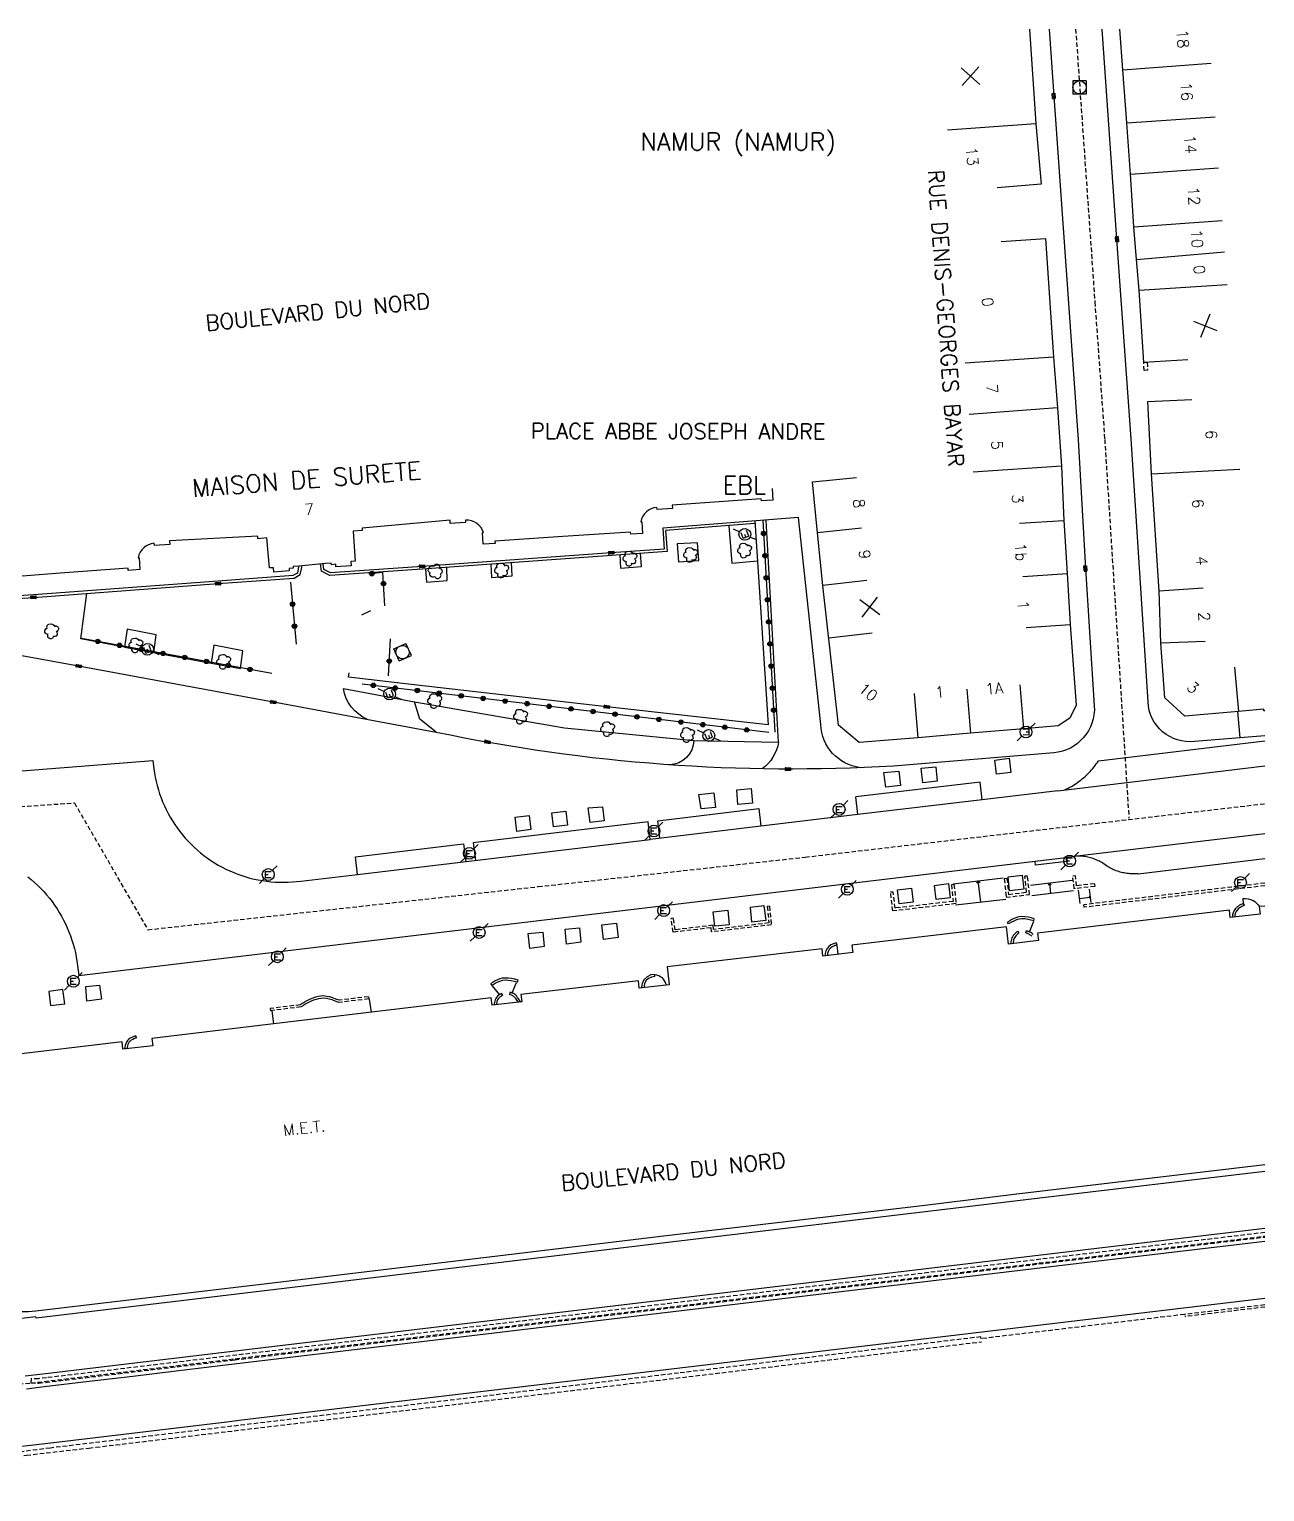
# Model space of a CAD drawing. Header units: millimetres. Extents: x 183999 to 185000, y 128000 to 129001.
# Drawn here: x 184860.4 to 185000, y 128834.7 to 129000 of the extents above; entities that cross this region are included whole.
import ezdxf
from ezdxf.enums import TextEntityAlignment as Align

# ---------------------------------------------------------------- set-up
doc = ezdxf.new("R2010")
doc.units = ezdxf.units.MM
doc.linetypes.add('DASHED', pattern=[0.75, 0.5, -0.25])
doc.layers.get('0').update_dxf_attribs({"linetype": 'CONTINUOUS'})
for name, color, linetype in [('W0001', 6, 'DASHED'), ('W0008', 7, 'CONTINUOUS'), ('W0100', 7, 'CONTINUOUS'), ('W0112', 1, 'DASHED'), ('W0300', 7, 'CONTINUOUS'), ('W0322', 7, 'CONTINUOUS'), ('W0334', 7, 'CONTINUOUS'), ('W0400', 7, 'CONTINUOUS'), ('W0420', 7, 'CONTINUOUS'), ('W0471', 7, 'CONTINUOUS'), ('W0980', 7, 'CONTINUOUS'), ('W0984', 7, 'CONTINUOUS'), ('W0989', 7, 'CONTINUOUS'), ('W0991', 7, 'CONTINUOUS'), ('W1102', 7, 'CONTINUOUS')]:
    doc.layers.add(name, color=color, linetype=linetype)
doc.styles.get("Standard").update_dxf_attribs({"font": 'romans.shx', "width": 0.85})

# ---------------------------------------------------------------- blocks, each defined once
blk = doc.blocks.new('T471')
for p, q in [((-0.333334, 0.333334), (-0.333334, -0.333334)), ((-0.333334, 0.333334), (0.333334, 0.333334)), ((-0.333334, 0), (0, 0)), ((0.500001, 0.500001), (1.000002, 1.000002)), ((-0.500001, -0.500001), (-1.000002, -1.000002)), ((-0.333334, -0.333334), (0.333334, -0.333334))]:
    blk.add_line(p, q)
blk.add_ellipse((0, 0), major_axis=(0.471405, 0.471405), ratio=1, start_param=5.4977871438, end_param=11.780972451)
blk = doc.blocks.new('t991o')
at = {"color": 0, "linetype": 'Continuous'}
for p, q in [((-1, 1), (1, -1)), ((-1, -1), (1, 1))]:
    blk.add_line(p, q, dxfattribs=at)
blk = doc.blocks.new('t322o')
at = {"color": 0, "linetype": 'Continuous'}
for radius in [0.25, 0.15]:
    blk.add_circle((0, 0), radius, dxfattribs=at)
blk = doc.blocks.new('T400')
for p, q in [((-0.15, 0.3), (0.15, 0.3)), ((-0.15, -0.25), (-0.15, 0.3)), ((-0.15, 0.15), (0.15, 0.15)), ((-0.15, 0), (0.15, 0)), ((0.15, 0.3), (0.15, -0.25)), ((-0.15, -0.15), (0.15, -0.15)), ((-0.15, -0.25), (-0.15, -0.3)), ((-0.15, -0.3), (0.15, -0.3)), ((0.15, -0.3), (0.15, -0.25))]:
    blk.add_line(p, q)
blk = doc.blocks.new('T420')
for p, q in [((0.75, 0.75), (-0.75, 0.75)), ((-0.75, 0.75), (-0.75, -0.75)), ((0.75, 0.75), (0.75, -0.75)), ((0.75, -0.75), (-0.75, -0.75))]:
    blk.add_line(p, q)
blk.add_ellipse((0, 0), major_axis=(-0.53, 0.53), ratio=1, start_param=3.926991, end_param=10.210176)
blk = doc.blocks.new('T300')
for p, q in [((-0.8, 0.51), (-0.86, 0.34)), ((-0.86, 0.34), (-0.86, 0.17)), ((-0.86, 0.17), (-0.74, 0.06)), ((-0.69, 0.63), (-0.8, 0.51)), ((-0.8, -0.06), (-0.74, 0.06)), ((-0.74, 0.06), (-0.69, 0.11)), ((-0.57, 0.69), (-0.69, 0.63)), ((-0.46, 0.69), (-0.57, 0.69)), ((-0.29, 0.63), (-0.46, 0.69)), ((-0.29, 0.63), (-0.17, 0.74)), ((-0.23, 0.57), (-0.29, 0.63)), ((-0.17, 0.74), (-0.06, 0.8)), ((-0.06, 0.8), (0.06, 0.8)), ((0.06, 0.8), (0.23, 0.74)), ((0.23, 0.74), (0.34, 0.63)), ((0.34, 0.63), (0.4, 0.51)), ((0.46, 0.46), (0.34, 0.46)), ((0.4, 0.51), (0.4, 0.46)), ((0.57, 0.4), (0.46, 0.46)), ((0.57, 0.4), (0.69, 0.29)), ((0.69, 0.29), (0.74, 0.17)), ((0.74, 0.06), (0.69, -0.17)), ((0.74, 0.17), (0.74, 0.06)), ((-0.8, -0.17), (-0.8, -0.06)), ((-0.8, -0.23), (-0.8, -0.17)), ((-0.74, -0.34), (-0.8, -0.23)), ((-0.69, -0.4), (-0.74, -0.34)), ((-0.51, -0.46), (-0.69, -0.4)), ((-0.4, -0.46), (-0.51, -0.46)), ((-0.4, -0.46), (-0.34, -0.46)), ((-0.34, -0.46), (-0.34, -0.4)), ((-0.34, -0.51), (-0.34, -0.46)), ((-0.29, -0.63), (-0.34, -0.51)), ((-0.17, -0.74), (-0.29, -0.63)), ((-0.06, -0.8), (-0.17, -0.74)), ((0.06, -0.8), (-0.06, -0.8)), ((0.17, -0.74), (0.06, -0.8)), ((0.23, -0.69), (0.17, -0.74)), ((0.29, -0.46), (0.23, -0.46)), ((0.29, -0.63), (0.23, -0.69)), ((0.46, -0.4), (0.29, -0.46)), ((0.34, -0.51), (0.29, -0.63)), ((0.34, -0.51), (0.34, -0.46)), ((0.57, -0.34), (0.46, -0.4)), ((0.63, -0.29), (0.57, -0.34)), ((0.69, -0.17), (0.63, -0.29))]:
    blk.add_line(p, q)

msp = doc.modelspace()

# ---------------------------------------------------------------- linework, layer by layer
at = {"layer": 'W0001'}
for points in [[(184978.63, 129000), (184980.8, 128969.17), (184981.91, 128953.63)], [(184981.91, 128953.63), (184984.65, 128910.82)], [(184802.75, 128905.85), (184851.16, 128911.56), (184865.48, 128912.54), (184873.78, 128898.2), (184917.88, 128903.07), (184948.07, 128906.41), (185000, 128912.45)], [(184824.86, 128850.12), (184837.52, 128844.98), (184860.57, 128846.96), (185000, 128863.56)]]:
    msp.add_lwpolyline(points, dxfattribs=at)
at = {"layer": 'W0008'}
for p, q in [((184874.34, 128917.34), (184874.46, 128916.39)), ((184961.17, 128916.45), (184962.82, 128916.63)), ((184962.82, 128916.63), (184962.98, 128915.01)), ((184969.48, 128917.37), (184971.13, 128917.58)), ((184969.68, 128915.77), (184969.48, 128917.37)), ((184971.13, 128917.58), (184971.32, 128915.97)), ((184976.62, 128913.92), (185000, 128916.72)), ((184956.97, 128915.97), (184958.64, 128916.13)), ((184957.19, 128914.32), (184956.97, 128915.97)), ((184958.64, 128916.13), (184958.84, 128914.5)), ((184961.37, 128914.82), (184961.17, 128916.45)), ((184962.98, 128915.01), (184961.37, 128914.82)), ((184971.32, 128915.97), (184969.68, 128915.77)), ((184936.06, 128913.5), (184937.75, 128913.68)), ((184936.3, 128911.86), (184936.06, 128913.5)), ((184937.75, 128913.68), (184937.91, 128912.01)), ((184940.33, 128914.01), (184941.97, 128914.15)), ((184940.47, 128912.36), (184940.33, 128914.01)), ((184941.97, 128914.15), (184942.11, 128912.5)), ((184958.84, 128914.5), (184957.19, 128914.32)), ((184919.42, 128911.41), (184921.01, 128911.61)), ((184921.01, 128911.61), (184921.2, 128910.02)), ((184923.54, 128911.99), (184925.15, 128912.11)), ((184923.76, 128910.32), (184923.54, 128911.99)), ((184925.15, 128912.11), (184925.34, 128910.52)), ((184937.91, 128912.01), (184936.3, 128911.86)), ((184942.11, 128912.5), (184940.47, 128912.36)), ((184915.29, 128910.91), (184916.88, 128911.11)), ((184915.48, 128909.32), (184915.29, 128910.91)), ((184916.88, 128911.11), (184917.07, 128909.52)), ((184919.61, 128909.83), (184919.42, 128911.41)), ((184921.2, 128910.02), (184919.61, 128909.83)), ((184925.34, 128910.52), (184923.76, 128910.32)), ((184954.03, 128911.22), (184930.55, 128908.42)), ((184917.07, 128909.52), (184915.48, 128909.32)), ((184897.48, 128904.46), (184897.25, 128906.45)), ((184962.67, 128903.22), (184964.26, 128903.41)), ((184964.26, 128903.41), (184964.45, 128901.82)), ((184964.79, 128903.38), (184970.45, 128904.06)), ((184970.99, 128904.19), (184972.57, 128904.38)), ((184971.17, 128902.6), (184970.99, 128904.19)), ((184972.57, 128904.38), (184972.76, 128902.79)), ((184978.24, 128903.78), (184973.52, 128903.22)), ((184958.49, 128902.71), (184960.08, 128902.9)), ((184958.68, 128901.12), (184958.49, 128902.71)), ((184960.08, 128902.9), (184960.27, 128901.31)), ((184962.86, 128901.63), (184962.67, 128903.22)), ((184964.45, 128901.82), (184962.86, 128901.63)), ((184965.07, 128901), (184970.73, 128901.67)), ((184972.76, 128902.79), (184971.17, 128902.6)), ((184978.38, 128902.59), (184973.66, 128902.02)), ((184979.15, 128901.15), (184978.97, 128902.66)), ((184980.16, 128902.8), (184980.35, 128901.28)), ((184937.66, 128900.23), (184939.31, 128900.41)), ((184937.85, 128898.61), (184937.66, 128900.23)), ((184939.31, 128900.41), (184939.46, 128898.77)), ((184943.43, 128900.9), (184941.86, 128900.7)), ((184941.86, 128900.7), (184942.01, 128899.11)), ((184943.64, 128899.27), (184943.43, 128900.9)), ((184960.27, 128901.31), (184958.68, 128901.12)), ((184920.95, 128898.25), (184922.54, 128898.42)), ((184922.54, 128898.42), (184922.71, 128896.78)), ((184925.1, 128898.74), (184926.73, 128898.94)), ((184925.27, 128897.08), (184925.1, 128898.74)), ((184926.73, 128898.94), (184926.91, 128897.32)), ((184939.46, 128898.77), (184937.85, 128898.61)), ((184942.01, 128899.11), (184943.64, 128899.27)), ((184973.85, 128899.15), (184973.41, 128897.99)), ((184916.77, 128897.76), (184918.4, 128897.93)), ((184916.93, 128896.09), (184916.77, 128897.76)), ((184918.4, 128897.93), (184918.58, 128896.32)), ((184921.08, 128896.58), (184920.95, 128898.25)), ((184922.71, 128896.78), (184921.08, 128896.58)), ((184926.91, 128897.32), (184925.27, 128897.08)), ((184918.58, 128896.32), (184916.93, 128896.09)), ((184951.65, 128896.42), (184951.76, 128895.44)), ((184866.75, 128891.79), (184868.33, 128891.95)), ((184866.88, 128890.12), (184866.75, 128891.79)), ((184868.33, 128891.95), (184868.53, 128890.35)), ((184913.51, 128890.87), (184912.71, 128891.85)), ((184914.94, 128891.08), (184915.45, 128892.22)), ((184864.17, 128891.46), (184862.59, 128891.23)), ((184862.59, 128891.23), (184862.77, 128889.62)), ((184864.41, 128889.81), (184864.17, 128891.46)), ((184868.53, 128890.35), (184866.88, 128890.12)), ((184898.79, 128890.34), (184899, 128888.88)), ((184862.77, 128889.62), (184864.41, 128889.81)), ((184888, 128887.57), (184887.82, 128889.03))]:
    msp.add_line(p, q, dxfattribs=at)
for points in [[(184978.9, 128953.58), (184979.74, 128939.04), (184980.74, 128923.51, -0.404052), (184976.15, 128918.19), (184958.03, 128916.71, -0.066622), (184906.37, 128920.51), (184888.39, 128923.87), (184887.93, 128923.93), (184865.95, 128928.01), (184852.28, 128930.5), (184842.26, 128932.13, -0.304359), (184839.12, 128935.69), (184836.33, 128975.92), (184835.18, 128991.91), (184834.6, 129000)], [(185000, 128920.13), (184992.05, 128919.49, -0.434789), (184986.81, 128923.95), (184984.92, 128953.69)], [(184977.4, 128914.02, 0.023676), (184978.15, 128914.41, 0.023206), (184978.87, 128914.87, 0.023676), (184979.53, 128915.39, 0.023206), (184980.15, 128915.97, 0.023676), (184980.71, 128916.61, 0.023206), (184981.2, 128917.29), (184981.2, 128917.29), (185000, 128919.54)], [(184874.46, 128916.39, 0.066454), (184875.45, 128912.66, 0.065134), (184877.39, 128909.32, 0.066454), (184880.12, 128906.59, 0.065134), (184883.48, 128904.66, 0.066453), (184887.21, 128903.68, 0.065134), (184891.07, 128903.7), (184897.48, 128904.46), (184930.55, 128908.42)], [(184860.21, 128904.18, -0.066195), (184862.95, 128901.38, -0.064881), (184864.86, 128897.96, -0.066195), (184865.83, 128894.17), (184865.97, 128893.04), (184977.52, 128906.38), (184977.58, 128905.93), (184974.1, 128905.51), (184974.05, 128905.96)], [(184985.68, 128904.53, -0.027352), (184985.05, 128904.51, -0.027905), (184984.43, 128904.57, -0.027352), (184983.81, 128904.68, -0.027905), (184983.21, 128904.87, -0.027352), (184982.64, 128905.12, -0.027445), (184982.1, 128905.44, 0.030371), (184981.58, 128905.79, 0.029768), (184981.03, 128906.07, 0.030371), (184980.45, 128906.29, 0.029769), (184979.84, 128906.44, 0.03037), (184979.22, 128906.51, 0.029769), (184978.6, 128906.51, 0.029769)]]:
    msp.add_lwpolyline(points, format="xyb", dxfattribs=at)
for points in [[(184975.63, 129000), (184976.15, 128992.45), (184978.9, 128953.58)], [(184984.92, 128953.69), (184983.3, 128976.26), (184981.63, 129000)], [(184853.78, 128915.71), (184874.34, 128917.34)], [(184968.08, 128912.9), (184967.84, 128914.89), (184953.79, 128913.21)], [(184954.03, 128911.22), (184953.79, 128913.21)], [(184976.62, 128913.92), (184968.08, 128912.9)], [(184931.64, 128908.55), (184931.4, 128910.53), (184942.82, 128911.9), (184943.06, 128909.91), (184943.06, 128909.91)], [(184968.08, 128912.9), (184954.03, 128911.22)], [(184930.55, 128908.42), (184930.31, 128910.4), (184910.55, 128908.04), (184910.79, 128906.05)], [(185000, 128909.06), (184977.52, 128906.38)], [(184897.25, 128906.45), (184908.17, 128907.75), (184909.46, 128907.91), (184909.7, 128905.92)], [(184985.68, 128904.53), (185000, 128906.24)], [(185000, 128870.87), (184980.26, 128868.52), (184930.65, 128862.6), (184881, 128856.68), (184861.14, 128854.3), (184861.13, 128854.45), (184859.14, 128854.22)], [(185000, 128864.44), (184981.01, 128862.17), (184931.41, 128856.26), (184881.76, 128850.34), (184861.9, 128847.96), (184859.92, 128847.72)], [(184860.08, 128846.31), (184862.07, 128846.55), (184867.13, 128847.15), (184872.06, 128847.74), (184876.99, 128848.33), (184881.93, 128848.92), (184931.58, 128854.84), (184981.23, 128860.76), (185000, 128862.99)], [(184858.85, 128839.73), (184860.84, 128839.97), (184862.83, 128840.2), (184882.69, 128842.58), (184884.4, 128842.78), (184932.33, 128848.49), (184981.98, 128854.41), (185000, 128856.56)]]:
    msp.add_lwpolyline(points, dxfattribs=at)
at = {"layer": 'W0008', "flags": 128}
for points in [[(184997.61, 128901.18), (184997.55, 128901.73, -0.1074), (184998.68, 128901.52, -0.0931), (184999.4, 128900.84)], [(184932.34, 128892.01, 0.115), (184931.92, 128892.77, 0.1187), (184931.08, 128893.12)]]:
    msp.add_lwpolyline(points, format="xyb", dxfattribs=at)
at = {"layer": 'W0100'}
for p, q in [((184967.62, 128903.72), (184967.44, 128903.47)), ((184967.62, 128903.72), (184967.85, 128903.52)), ((184967.9, 128901.34), (184967.62, 128903.72)), ((184975.66, 128903.47), (184975.51, 128903.23)), ((184975.66, 128903.47), (184975.8, 128902.28)), ((184975.66, 128903.47), (184975.86, 128903.27)), ((184979.08, 128901.74), (184980.27, 128901.88)), ((184980.27, 128901.88), (184980.14, 128901.97)), ((184980.27, 128901.88), (184980.17, 128901.76))]:
    msp.add_line(p, q, dxfattribs=at)
for points in [[(184973.4, 129000), (184974.14, 128989.29), (184974.73, 128982.49), (184969.75, 128982.06)], [(184991.31, 128962.64), (184986.32, 128962.32), (184985.79, 128970.49), (184985.49, 128973.96), (184985.22, 128977.66), (184984.82, 128983.63), (184984.42, 128989.43), (184983.97, 128995.4), (184983.64, 129000)], [(184970.22, 128975.99), (184975.21, 128976.34), (184976.13, 128962.94), (184976.57, 128957.22), (184977.03, 128950.6)], [(184987.19, 128949.74), (184986.77, 128957.9), (184991.76, 128958.15)], [(184977.03, 128950.6), (184977.28, 128944.46), (184977.66, 128938.46), (184978.02, 128932.69)], [(185000, 128922.96), (184999.89, 128922.95), (184999.88, 128923.15), (184997.05, 128922.89), (184990.96, 128922.33), (184988.7, 128924.4), (184988.27, 128930.58), (184988.05, 128936.47), (184987.19, 128949.74)], [(184972.32, 128925.88), (184972.73, 128920.9), (184966.74, 128920.41), (184960.78, 128919.91), (184954.17, 128919.38), (184951.82, 128921.32), (184950.07, 128937.11), (184949.46, 128943.08), (184948.89, 128948.83), (184953.87, 128949.33)]]:
    msp.add_lwpolyline(points, dxfattribs=at)
msp.add_lwpolyline([(184944.35, 128948.1), (184944.42, 128946.77), (184943.11, 128946.68), (184943.09, 128946.93), (184933.03, 128946.21), (184933.06, 128945.81), (184931.33, 128945.7), (184931.3, 128945.95, 0.344445), (184929.49, 128944.32), (184929.6, 128944.33), (184929.67, 128943), (184928.36, 128942.91), (184928.34, 128943.16), (184920.67, 128942.64), (184912.99, 128942.12), (184913.01, 128941.87), (184911.69, 128941.78), (184911.59, 128943.11), (184911.7, 128943.12, 0.344445), (184909.68, 128944.49), (184909.69, 128944.23), (184907.96, 128944.11), (184907.94, 128944.51), (184897.98, 128943.61), (184898, 128943.34), (184896.98, 128943.27), (184897.19, 128939.88), (184896.71, 128939.84), (184896.75, 128939.35), (184895.02, 128939.23), (184895.01, 128939.51), (184894.52, 128939.47), (184894.51, 128939.65), (184893.87, 128939.61), (184890.84, 128939.31), (184890.2, 128939.26), (184890.21, 128939.08), (184889.73, 128939.04), (184889.75, 128938.77), (184888.02, 128938.64), (184887.99, 128939.13), (184887.51, 128939.1), (184887.23, 128942.49), (184886.21, 128942.41), (184886.2, 128942.68), (184876.22, 128942.16), (184876.25, 128941.76), (184874.52, 128941.64), (184874.49, 128941.89, 0.344445), (184872.69, 128940.25), (184872.8, 128940.26), (184872.88, 128938.93), (184871.57, 128938.83), (184871.55, 128939.07), (184863.88, 128938.5), (184856.21, 128937.92)], format="xyb", dxfattribs=at)
at = {"layer": 'W0100', "flags": 128}
msp.add_lwpolyline([(185000, 128900.88), (184999.37, 128900.81), (184999.47, 128899.96), (184996.1, 128899.57), (184996, 128900.42), (184974.33, 128897.83), (184974.43, 128896.99), (184971.04, 128896.58), (184970.8, 128898.54), (184953.34, 128896.45), (184953.44, 128895.61), (184950.07, 128895.21), (184949.97, 128896.05), (184932.47, 128894), (184932.71, 128891.96), (184929.32, 128891.6), (184929.22, 128892.44), (184915.94, 128890.89), (184916.04, 128890.04), (184912.67, 128889.67), (184912.58, 128890.51), (184907.29, 128889.86), (184887.39, 128887.49), (184874.24, 128885.91), (184874.34, 128885.07), (184870.96, 128884.7), (184870.86, 128885.54), (184857.59, 128883.93)], dxfattribs=at)
msp.add_lwpolyline([(184854.69, 128855.7, 0.0969), (184861.11, 128855.12), (184887.24, 128858.22), (184913.31, 128861.33), (184932.68, 128863.67), (184961.3, 128867.04), (184971.97, 128868.33), (185000, 128871.67)], format="xyb", dxfattribs=at)
at = {"layer": 'W0112'}
for p, q in [((184986.32, 128962.33), (184986.72, 128962.35)), ((184986.36, 128961.43), (184986.32, 128962.33)), ((184964.88, 128903.31), (184964.59, 128903.28)), ((184970.87, 128903.99), (184970.57, 128903.96)), ((184973.18, 128904.27), (184972.88, 128904.24)), ((184978.6, 128904.29), (184978.31, 128904.26)), ((184978.47, 128902.84), (184978.31, 128904.26)), ((184978.73, 128903.17), (184978.6, 128904.29)), ((184980.77, 128903.4), (184978.73, 128903.17)), ((185000, 128903.47), (184979.56, 128901.03)), ((184980.77, 128903.4), (184980.8, 128903.1)), ((184958.01, 128902.46), (184957.72, 128902.43)), ((184980.8, 128903.1), (184978.47, 128902.84)), ((185000, 128903.17), (184979.6, 128900.74)), ((184944.03, 128900.85), (184943.78, 128900.83)), ((184979.6, 128900.74), (184979.56, 128901.03)), ((184996.43, 128900.13), (184996.37, 128899.87)), ((184996.54, 128900.37), (184996.43, 128900.13)), ((184996.69, 128900.59), (184996.54, 128900.37)), ((184996.67, 128900.05), (184996.62, 128899.84)), ((184996.76, 128900.25), (184996.67, 128900.05)), ((184996.88, 128900.78), (184996.69, 128900.59)), ((184996.88, 128900.43), (184996.76, 128900.25)), ((184997.02, 128900.88), (184996.88, 128900.78)), ((184997.04, 128900.59), (184996.88, 128900.43)), ((184997.16, 128900.97), (184997.02, 128900.88)), ((184997.15, 128900.67), (184997.04, 128900.59)), ((184997.28, 128900.75), (184997.15, 128900.67)), ((184997.3, 128901.04), (184997.16, 128900.97)), ((184997.41, 128900.82), (184997.28, 128900.75)), ((184997.45, 128901.11), (184997.3, 128901.04)), ((184997.56, 128900.89), (184997.41, 128900.82)), ((184997.61, 128901.18), (184997.45, 128901.11)), ((184997.71, 128900.96), (184997.56, 128900.89)), ((184997.71, 128900.96), (184997.61, 128901.18)), ((184933.17, 128899.51), (184932.92, 128899.47)), ((184971.18, 128899.22), (184970.92, 128899.07)), ((184971.05, 128898.86), (184970.92, 128899.07)), ((184971.3, 128899), (184971.05, 128898.86)), ((184971.43, 128899.36), (184971.18, 128899.22)), ((184971.55, 128899.14), (184971.3, 128899)), ((184971.69, 128899.48), (184971.43, 128899.36)), ((184971.79, 128899.25), (184971.55, 128899.14)), ((184971.95, 128899.58), (184971.69, 128899.48)), ((184972.03, 128899.34), (184971.79, 128899.25)), ((184972.22, 128899.65), (184971.95, 128899.58)), ((184972.27, 128899.4), (184972.03, 128899.34)), ((184972.56, 128899.68), (184972.22, 128899.65)), ((184972.56, 128899.43), (184972.27, 128899.4)), ((184972.9, 128899.67), (184972.56, 128899.68)), ((184972.88, 128899.42), (184972.56, 128899.43)), ((184973.21, 128899.37), (184972.88, 128899.42)), ((184973.25, 128899.61), (184972.9, 128899.67)), ((184973.55, 128899.3), (184973.21, 128899.37)), ((184973.61, 128899.54), (184973.25, 128899.61)), ((184973.9, 128899.21), (184973.55, 128899.3)), ((184973.96, 128899.45), (184973.61, 128899.54)), ((184973.9, 128899.21), (184973.96, 128899.45)), ((184996.37, 128899.87), (184996.37, 128899.6)), ((184996.62, 128899.84), (184996.62, 128899.63)), ((184951.34, 128896.64), (184951.21, 128896.6)), ((184951.47, 128896.67), (184951.34, 128896.64)), ((184951.6, 128896.7), (184951.47, 128896.67)), ((184951.66, 128896.46), (184951.6, 128896.7)), ((184971.32, 128896.82), (184971.28, 128896.61)), ((184971.35, 128896.98), (184971.32, 128896.82)), ((184971.38, 128897.12), (184971.35, 128896.98)), ((184971.43, 128897.27), (184971.38, 128897.12)), ((184971.49, 128897.4), (184971.43, 128897.27)), ((184971.58, 128897.54), (184971.49, 128897.4)), ((184971.56, 128896.78), (184971.54, 128896.64)), ((184971.59, 128896.92), (184971.56, 128896.78)), ((184971.68, 128897.67), (184971.58, 128897.54)), ((184971.62, 128897.06), (184971.59, 128896.92)), ((184971.66, 128897.18), (184971.62, 128897.06)), ((184971.71, 128897.28), (184971.66, 128897.18)), ((184971.8, 128897.79), (184971.68, 128897.67)), ((184971.78, 128897.39), (184971.71, 128897.28)), ((184971.87, 128897.5), (184971.78, 128897.39)), ((184971.93, 128897.91), (184971.8, 128897.79)), ((184971.98, 128897.62), (184971.87, 128897.5)), ((184972.06, 128898.03), (184971.93, 128897.91)), ((184972.09, 128897.73), (184971.98, 128897.62)), ((184972.06, 128898.03), (184972.22, 128897.84)), ((184972.22, 128897.84), (184972.09, 128897.73)), ((184973.01, 128897.84), (184973.08, 128898.08)), ((184973.06, 128897.82), (184973.01, 128897.84)), ((184973.12, 128897.81), (184973.06, 128897.82)), ((184973.14, 128898.06), (184973.08, 128898.08)), ((184973.17, 128897.79), (184973.12, 128897.81)), ((184973.2, 128898.04), (184973.14, 128898.06)), ((184973.22, 128897.77), (184973.17, 128897.79)), ((184973.26, 128898.02), (184973.2, 128898.04)), ((184973.27, 128897.75), (184973.22, 128897.77)), ((184973.32, 128898), (184973.26, 128898.02)), ((184973.35, 128897.71), (184973.27, 128897.75)), ((184973.38, 128897.98), (184973.32, 128898)), ((184973.42, 128897.66), (184973.35, 128897.71)), ((184973.47, 128897.93), (184973.38, 128897.98)), ((184973.5, 128897.6), (184973.42, 128897.66)), ((184973.57, 128897.87), (184973.47, 128897.93)), ((184973.59, 128897.54), (184973.5, 128897.6)), ((184973.66, 128897.8), (184973.57, 128897.87)), ((184973.67, 128897.47), (184973.59, 128897.54)), ((184973.74, 128897.73), (184973.66, 128897.8)), ((184973.83, 128897.66), (184973.74, 128897.73)), ((184950.41, 128895.82), (184950.34, 128895.53)), ((184950.34, 128895.53), (184950.34, 128895.24)), ((184950.55, 128896.08), (184950.41, 128895.82)), ((184950.73, 128896.31), (184950.55, 128896.08)), ((184950.65, 128895.73), (184950.59, 128895.5)), ((184950.59, 128895.5), (184950.59, 128895.27)), ((184950.76, 128895.95), (184950.65, 128895.73)), ((184950.97, 128896.49), (184950.73, 128896.31)), ((184950.91, 128896.13), (184950.76, 128895.95)), ((184951.1, 128896.27), (184950.91, 128896.13)), ((184951.09, 128896.55), (184950.97, 128896.49)), ((184951.21, 128896.6), (184951.09, 128896.55)), ((184951.19, 128896.32), (184951.1, 128896.27)), ((184951.29, 128896.36), (184951.19, 128896.32)), ((184951.41, 128896.4), (184951.29, 128896.36)), ((184951.53, 128896.43), (184951.41, 128896.4)), ((184951.66, 128896.46), (184951.53, 128896.43)), ((184912.79, 128892.27), (184912.54, 128892.13)), ((184912.67, 128891.91), (184912.54, 128892.13)), ((184912.91, 128892.06), (184912.67, 128891.91)), ((184913.04, 128892.41), (184912.79, 128892.27)), ((184913.15, 128892.19), (184912.91, 128892.06)), ((184913.29, 128892.53), (184913.04, 128892.41)), ((184913.39, 128892.31), (184913.15, 128892.19)), ((184913.55, 128892.64), (184913.29, 128892.53)), ((184913.63, 128892.4), (184913.39, 128892.31)), ((184913.81, 128892.71), (184913.55, 128892.64)), ((184913.86, 128892.46), (184913.63, 128892.4)), ((184914.16, 128892.74), (184913.81, 128892.71)), ((184914.16, 128892.49), (184913.86, 128892.46)), ((184914.51, 128892.73), (184914.16, 128892.74)), ((184914.49, 128892.48), (184914.16, 128892.49)), ((184914.83, 128892.43), (184914.49, 128892.48)), ((184914.87, 128892.68), (184914.51, 128892.73)), ((184915.18, 128892.36), (184914.83, 128892.43)), ((184915.24, 128892.6), (184914.87, 128892.68)), ((184915.54, 128892.27), (184915.18, 128892.36)), ((184915.61, 128892.51), (184915.24, 128892.6)), ((184915.54, 128892.27), (184915.61, 128892.51)), ((184929.65, 128892.15), (184929.57, 128891.63)), ((184929.87, 128892.57), (184929.65, 128892.15)), ((184929.89, 128892.08), (184929.82, 128891.65)), ((184930.2, 128892.89), (184929.87, 128892.57)), ((184930.07, 128892.42), (184929.89, 128892.08)), ((184930.34, 128892.68), (184930.07, 128892.42)), ((184930.62, 128893.09), (184930.2, 128892.89)), ((184930.69, 128892.85), (184930.34, 128892.68)), ((184931.09, 128893.15), (184930.62, 128893.09)), ((184931.07, 128892.9), (184930.69, 128892.85)), ((184931.07, 128892.9), (184931.09, 128893.15)), ((184891.67, 128890.11), (184891.45, 128889.98)), ((184891.9, 128890.24), (184891.67, 128890.11)), ((184892.01, 128890.01), (184891.79, 128889.9)), ((184892.13, 128890.35), (184891.9, 128890.24)), ((184892.23, 128890.12), (184892.01, 128890.01)), ((184892.42, 128890.47), (184892.13, 128890.35)), ((184892.51, 128890.24), (184892.23, 128890.12)), ((184892.72, 128890.57), (184892.42, 128890.47)), ((184892.79, 128890.33), (184892.51, 128890.24)), ((184893.02, 128890.65), (184892.72, 128890.57)), ((184893.07, 128890.4), (184892.79, 128890.33)), ((184893.32, 128890.69), (184893.02, 128890.65)), ((184893.35, 128890.44), (184893.07, 128890.4)), ((184893.63, 128890.71), (184893.32, 128890.69)), ((184893.62, 128890.46), (184893.35, 128890.44)), ((184893.95, 128890.43), (184893.62, 128890.46)), ((184893.98, 128890.67), (184893.63, 128890.71)), ((184894.27, 128890.36), (184893.95, 128890.43)), ((184894.34, 128890.6), (184893.98, 128890.67)), ((184894.61, 128890.26), (184894.27, 128890.36)), ((184894.68, 128890.5), (184894.34, 128890.6)), ((184894.94, 128890.14), (184894.61, 128890.26)), ((184895.03, 128890.37), (184894.68, 128890.5)), ((184895.35, 128889.98), (184894.94, 128890.14)), ((184895.38, 128890.24), (184895.03, 128890.37)), ((184898.75, 128890.38), (184895.35, 128889.98)), ((184898.72, 128890.63), (184895.38, 128890.24)), ((184898.72, 128890.63), (184898.75, 128890.38)), ((184912.98, 128890.14), (184912.95, 128889.99)), ((184913.03, 128890.28), (184912.98, 128890.14)), ((184913.09, 128890.41), (184913.03, 128890.28)), ((184913.18, 128890.55), (184913.09, 128890.41)), ((184913.3, 128890.68), (184913.18, 128890.55)), ((184913.23, 128890.08), (184913.2, 128889.95)), ((184913.26, 128890.19), (184913.23, 128890.08)), ((184913.3, 128890.29), (184913.26, 128890.19)), ((184913.44, 128890.8), (184913.3, 128890.68)), ((184913.38, 128890.39), (184913.3, 128890.29)), ((184913.47, 128890.5), (184913.38, 128890.39)), ((184913.59, 128890.91), (184913.44, 128890.8)), ((184913.6, 128890.6), (184913.47, 128890.5)), ((184913.75, 128891.01), (184913.59, 128890.91)), ((184913.73, 128890.7), (184913.6, 128890.6)), ((184913.89, 128890.81), (184913.73, 128890.7)), ((184913.89, 128890.81), (184913.75, 128891.01)), ((184914.73, 128891.13), (184914.64, 128890.89)), ((184914.77, 128890.85), (184914.64, 128890.89)), ((184914.86, 128891.08), (184914.73, 128891.13)), ((184914.88, 128890.8), (184914.77, 128890.85)), ((184914.98, 128891.03), (184914.86, 128891.08)), ((184914.98, 128890.75), (184914.88, 128890.8)), ((184915.1, 128890.98), (184914.98, 128891.03)), ((184915.07, 128890.7), (184914.98, 128890.75)), ((184915.15, 128890.65), (184915.07, 128890.7)), ((184915.21, 128890.92), (184915.1, 128890.98)), ((184915.22, 128890.59), (184915.15, 128890.65)), ((184915.31, 128890.84), (184915.21, 128890.92)), ((184915.28, 128890.52), (184915.22, 128890.59)), ((184915.36, 128890.41), (184915.28, 128890.52)), ((184915.39, 128890.76), (184915.31, 128890.84)), ((184915.47, 128890.25), (184915.36, 128890.41)), ((184915.47, 128890.68), (184915.39, 128890.76)), ((184915.57, 128890.55), (184915.47, 128890.68)), ((184915.65, 128890), (184915.47, 128890.25)), ((184915.68, 128890.39), (184915.57, 128890.55)), ((184915.93, 128890.03), (184915.68, 128890.39)), ((184891.01, 128889.71), (184887.61, 128889.3)), ((184887.61, 128889.3), (184887.64, 128889.05)), ((184891.09, 128889.47), (184887.64, 128889.05)), ((184891.23, 128889.85), (184891.01, 128889.71)), ((184891.36, 128889.64), (184891.09, 128889.47)), ((184891.45, 128889.98), (184891.23, 128889.85)), ((184891.57, 128889.77), (184891.36, 128889.64)), ((184891.79, 128889.9), (184891.57, 128889.77)), ((184912.93, 128889.84), (184912.91, 128889.7)), ((184912.95, 128889.99), (184912.93, 128889.84)), ((184913.18, 128889.81), (184913.17, 128889.72)), ((184913.2, 128889.95), (184913.18, 128889.81)), ((184871.23, 128885.12), (184871.19, 128884.92)), ((184871.29, 128885.32), (184871.23, 128885.12)), ((184871.36, 128885.5), (184871.29, 128885.32)), ((184871.46, 128885.66), (184871.36, 128885.5)), ((184871.48, 128885.07), (184871.44, 128884.87)), ((184871.6, 128885.81), (184871.46, 128885.66)), ((184871.53, 128885.24), (184871.48, 128885.07)), ((184871.59, 128885.39), (184871.53, 128885.24)), ((184871.66, 128885.51), (184871.59, 128885.39)), ((184871.78, 128885.93), (184871.6, 128885.81)), ((184871.76, 128885.62), (184871.66, 128885.51)), ((184871.9, 128885.71), (184871.76, 128885.62)), ((184871.97, 128886.03), (184871.78, 128885.93)), ((184872.08, 128885.8), (184871.9, 128885.71)), ((184872.18, 128886.12), (184871.97, 128886.03)), ((184872.27, 128885.89), (184872.08, 128885.8)), ((184872.4, 128886.2), (184872.18, 128886.12)), ((184872.49, 128885.97), (184872.27, 128885.89)), ((184872.49, 128885.97), (184872.4, 128886.2)), ((184871.19, 128884.92), (184871.16, 128884.72)), ((184871.44, 128884.87), (184871.42, 128884.75)), ((185000, 128855.54), (184990.96, 128854.46))]:
    msp.add_line(p, q, dxfattribs=at)
for points in [[(184986.72, 128962.35), (184986.76, 128961.45), (184986.36, 128961.43)], [(184964.88, 128903.31), (184965.11, 128901.15), (184957.97, 128900.32), (184957.72, 128902.43)], [(184964.59, 128903.28), (184964.78, 128901.41), (184958.23, 128900.65), (184958.01, 128902.46)], [(184970.57, 128903.96), (184970.77, 128901.87), (184973.42, 128902.19), (184973.18, 128904.27)], [(184970.87, 128903.99), (184971.04, 128902.2), (184973.09, 128902.45), (184972.88, 128904.24)], [(184944.03, 128900.85), (184944.24, 128898.75), (184937.47, 128897.95), (184937.42, 128898.42), (184933.15, 128897.92), (184932.92, 128899.47)], [(184943.78, 128900.83), (184943.97, 128898.97), (184937.69, 128898.22), (184937.65, 128898.7), (184933.36, 128898.2), (184933.17, 128899.51)], [(185000, 128863.97), (184862.31, 128847.55), (184861.43, 128847.44), (184860.58, 128847.45), (184860.57, 128846.96), (184861.46, 128846.94), (184883.59, 128849.58), (185000, 128863.46)], [(185000, 128855.79), (184990.93, 128854.71), (184967.95, 128851.97), (184967.93, 128852.18), (184933.75, 128848.08), (184900.39, 128844.11), (184862.76, 128839.61), (184854.28, 128838.52), (184848.81, 128837.87), (184845.48, 128837.47), (184825.35, 128835.15)], [(184825.5, 128834.67), (184860.06, 128838.8), (184867.11, 128839.61), (184867.9, 128839.7), (184967.99, 128851.62)]]:
    msp.add_lwpolyline(points, dxfattribs=at)
at = {"layer": 'W0322'}
for points in [[(184943.29, 128944.51), (184944.64, 128920.52)], [(184900.55, 128934.83), (184900.34, 128938.57), (184898.88, 128938.43)], [(184889.91, 128937.5), (184890.53, 128930.5)], [(184898.95, 128934.24), (184897.91, 128933.76)], [(184887.78, 128927.18), (184866.26, 128931.14)], [(184900.97, 128926.91), (184901.2, 128931.07)], [(184943.94, 128920.49), (184897.99, 128925.98)]]:
    msp.add_lwpolyline(points, dxfattribs=at)
at = {"layer": 'W0334'}
msp.add_line((184874.45, 128929.55), (184880.92, 128928.34), dxfattribs=at)
for points in [[(184954.29, 128916.52, -0.369432), (184949.84, 128921.4), (184947.31, 128944.79), (184931.97, 128943.61), (184932.14, 128941.24), (184926.14, 128940.81), (184904.76, 128939.28), (184894.41, 128938.54), (184893.67, 128938.94), (184893.58, 128939.58)], [(184839.03, 128937.02), (184853.53, 128938.13), (184853.71, 128935.88, 0.185712), (184854.03, 128935.64), (184860.84, 128936.08), (184881.71, 128937.64), (184890.21, 128938.27), (184890.72, 128938.56), (184890.85, 128939.18), (184890.83, 128939.29)], [(184839.05, 128936.71), (184853.24, 128937.79), (184853.4, 128935.79, 0.228622), (184854, 128935.33), (184860.86, 128935.77), (184881.73, 128937.33), (184890.3, 128937.96), (184891, 128938.36), (184891.17, 128939.17), (184891.14, 128939.34)], [(184898.6, 128921.96, -0.251068), (184895.87, 128925.47), (184903.92, 128923.95)], [(184906.37, 128920.52), (184904.51, 128922.02), (184903.91, 128923.96), (184920.86, 128921.01), (184935.48, 128919.6, -0.399868), (184932.73, 128916.83)], [(184935.48, 128919.6), (184945.06, 128919.39, -0.184505), (184943.22, 128916.38)]]:
    msp.add_lwpolyline(points, format="xyb", dxfattribs=at)
for points in [[(184942.39, 128944.11), (184932.29, 128943.34), (184932.46, 128940.96), (184904.78, 128938.98), (184894.34, 128938.24), (184893.39, 128938.75), (184893.28, 128939.55)], [(184942.37, 128944.41), (184943.88, 128921.35), (184925.63, 128923.41), (184903.88, 128925.88), (184896.47, 128926.77), (184896.54, 128927.25)], [(184939.43, 128943.88), (184939.77, 128939.65), (184942.67, 128939.92)], [(184945.06, 128919.39), (184943.67, 128944.5)], [(184912.52, 128939.54), (184912.62, 128938.01), (184914.95, 128938.2), (184914.87, 128939.7)], [(184927.1, 128940.59), (184927.19, 128939.07), (184929.55, 128939.27), (184929.44, 128940.77)], [(184905.17, 128938.98), (184905.26, 128937.48), (184907.62, 128937.67), (184907.55, 128939.16)], [(184871.12, 128930.15), (184866.19, 128931.09), (184866.88, 128936.22)], [(184978.02, 128932.69), (184978.7, 128923.6), (184977.99, 128922.1), (184976.67, 128921.24), (184972.73, 128920.9)], [(184997.24, 128919.91), (184996.95, 128922.88)]]:
    msp.add_lwpolyline(points, dxfattribs=at)
for points in [[(184933.59, 128941.83), (184933.73, 128939.8), (184936.04, 128939.94), (184935.91, 128941.95)], [(184874.45, 128929.55), (184874.71, 128931.54), (184871.42, 128932.18), (184871.12, 128930.15)], [(184884.26, 128927.73), (184884.51, 128929.73), (184881.23, 128930.36), (184880.92, 128928.34)]]:
    msp.add_lwpolyline(points, close=True, dxfattribs=at)
at = {"layer": 'W1102'}
for p, q in [((184983.97, 128995.4), (184993.94, 128996.16)), ((184974.14, 128989.29), (184964.16, 128988.6)), ((184984.42, 128989.43), (184994.4, 128990.11)), ((184984.82, 128983.63), (184994.79, 128984.32)), ((184985.22, 128977.66), (184995.2, 128978.38)), ((184985.49, 128973.96), (184995.45, 128974.82)), ((184985.79, 128970.49), (184995.77, 128971.14)), ((184976.13, 128962.94), (184966.15, 128962.25)), ((184976.57, 128957.22), (184966.6, 128956.45)), ((184977.03, 128950.6), (184967.05, 128949.91)), ((184987.19, 128949.74), (184997.18, 128950.26)), ((184954.44, 128943.58), (184949.46, 128943.08)), ((184972.29, 128944.15), (184977.28, 128944.46)), ((184972.67, 128938.14), (184977.66, 128938.46)), ((184955.04, 128937.7), (184950.07, 128937.11)), ((184993.04, 128936.83), (184988.05, 128936.47)), ((184955.65, 128931.73), (184950.73, 128931.15)), ((184973.03, 128932.37), (184978.02, 128932.69)), ((184993.27, 128930.77), (184988.27, 128930.58)), ((184996.6, 128927.87), (184997.05, 128922.89)), ((184960.38, 128924.89), (184960.78, 128919.91)), ((184966.32, 128925.39), (184966.74, 128920.41))]:
    msp.add_line(p, q, dxfattribs=at)

# ---------------------------------------------------------------- block references
at = {"layer": 'W0300'}
for p, rotation in [((184935.13, 128940.7), 110.631790889481), ((184941.22, 128941.19), 110.631790889481), ((184906.22, 128938.79), 154.342454091371), ((184913.77, 128938.94), 110.631790889481), ((184928.27, 128940.28), 110.631790889481), ((184862.92, 128932.06), 110.631790889481), ((184872.43, 128930.47), 110.631790889481), ((184882.36, 128928.61), 110.631790889481), ((184906.2, 128924.18), 110.631790889481), ((184915.91, 128922.41), 110.631790889481), ((184925.75, 128921), 110.631790889481), ((184934.77, 128920.34), 110.631790889481)]:
    msp.add_blockref('T300', p, dxfattribs=dict(at, rotation=rotation))
at = {"layer": 'W0322'}
for p, rotation in [((184943.37, 128942.99), 273.2248914308348), ((184943.52, 128940.49), 273.2248914308348), ((184899.09, 128938.45), 185.4282908215731), ((184943.66, 128937.99), 273.2248914308348), ((184900.41, 128937.33), 93.17464342702198), ((184890.13, 128935.01), 275.0962375561143), ((184943.8, 128935.5), 273.2248914308348), ((184943.94, 128933), 273.2248914308348), ((184890.35, 128932.52), 275.0962375561143), ((184868.11, 128930.8), 169.5655811980229), ((184870.57, 128930.35), 169.5655811980229), ((184873.03, 128929.89), 169.5655811980229), ((184875.48, 128929.44), 169.5655811980229), ((184944.08, 128930.51), 273.2248914308348), ((184877.94, 128928.99), 169.5655811980229), ((184880.4, 128928.53), 169.5655811980229), ((184882.86, 128928.08), 169.5655811980229), ((184901.06, 128928.57), 86.83056473977169), ((184944.22, 128928.01), 273.2248914308348), ((184885.32, 128927.63), 169.5655811980229), ((184899.26, 128925.83), 173.1891407930649), ((184901.74, 128925.53), 173.1891407930649), ((184904.23, 128925.24), 173.1891407930649), ((184906.71, 128924.94), 173.1891407930649), ((184909.19, 128924.64), 173.1891407930649), ((184944.36, 128925.51), 273.2248914308348), ((184911.67, 128924.35), 173.1891407930649), ((184914.16, 128924.05), 173.1891407930649), ((184916.64, 128923.76), 173.1891407930649), ((184919.12, 128923.46), 173.1891407930649), ((184921.6, 128923.16), 173.1891407930649), ((184924.09, 128922.87), 173.1891407930649), ((184944.5, 128923.02), 273.2248914308348), ((184926.57, 128922.57), 173.1891407930649), ((184929.05, 128922.27), 173.1891407930649), ((184931.53, 128921.98), 173.1891407930649), ((184934.02, 128921.68), 173.1891407930649), ((184936.5, 128921.38), 173.1891407930649), ((184938.98, 128921.09), 173.1891407930649), ((184941.46, 128920.79), 173.1891407930649)]:
    msp.add_blockref('t322o', p, dxfattribs=dict(at, rotation=rotation))
at = {"layer": 'W0400'}
for p, rotation in [((184976.15, 128992.45), 3.997851783364607), ((184983.3, 128976.26), 184.0938667094361), ((184926.14, 128940.81), 274.085159592971), ((184904.76, 128939.28), 274.084122603278), ((184979.74, 128939.04), 3.707798887301017), ((184881.73, 128937.33), 94.223073532139), ((184860.86, 128935.77), 94.27544817402593), ((184865.95, 128928.01), 259.663665205611), ((184887.93, 128923.93), 259.479874526203), ((184925.63, 128923.41), 263.5139061412531), ((184912.14, 128919.43), 259.478366326146), ((184946.11, 128916.36), 268.176306884154)]:
    msp.add_blockref('T400', p, dxfattribs=dict(at, rotation=rotation))
at = {"layer": 'W0420'}
msp.add_blockref('T420', (184979.08, 128993.43), dxfattribs=at)
at = {"layer": 'W0420', "rotation": 204.56120833012}
msp.add_blockref('T420', (184902.56, 128929.58), dxfattribs=at)
at = {"layer": 'W0471'}
for p, rotation in [((184941.25, 128942.89), 110.631790889481), ((184873.74, 128929.9), 110.631790889481), ((184901.1, 128924.84), 110.631790889481), ((184937.17, 128920.16), 110.631790889481), ((184973.03, 128920.55), 179.457525399182)]:
    msp.add_blockref('T471', p, dxfattribs=dict(at, rotation=rotation))
for p in [(184951.9, 128911.8), (184930.97, 128909.37), (184910.12, 128906.83), (184977.95, 128905.98), (184887.38, 128904.44), (184952.83, 128902.77), (184997.26, 128903.54), (184932.06, 128900.37), (184911.22, 128897.89), (184888.42, 128895.14), (184865.36, 128892.38)]:
    msp.add_blockref('T471', p, dxfattribs=at)
at = {"layer": 'W0991'}
for p, rotation in [((184966.75, 128994.7), 273.9159990910276), ((184993.27, 128966.47), 293.2660993725709), ((184955.37, 128934.68), 8.099236484985976)]:
    msp.add_blockref('t991o', p, dxfattribs=dict(at, rotation=rotation))

# ---------------------------------------------------------------- texts
at = {"layer": 'W0980'}
msp.add_text('NAMUR (NAMUR)', height=2, dxfattribs=at).set_placement((184940.49, 128987.16), align=Align.MIDDLE)
at = {"layer": 'W0984'}
msp.add_text('MAISON DE SURETE', height=2, rotation=4.5156, dxfattribs=at).set_placement((184891.73, 128949.12), align=Align.MIDDLE)
msp.add_text('EBL', height=2, dxfattribs=at).set_placement((184941.18, 128948.46), align=Align.MIDDLE)
at = {"layer": 'W0989'}
for s, rotation, p in [('RUE DENIS-GEORGES BAYAR', 273.9416, (184963.98, 128967.33)), ('BOULEVARD DU NORD', 5.7647, (184892.99, 128968.04)), ('PLACE ABBE JOSEPH ANDRE', 359.889, (184933.72, 128954.56)), ('BOULEVARD DU NORD', 5.9429, (184933.17, 128870.86))]:
    msp.add_text(s, height=1.75, rotation=rotation, dxfattribs=at).set_placement(p, align=Align.MIDDLE)
at = {"layer": 'W0991'}
for s, rotation, p in [('18', 274.0665, (184990.74, 128998.91)), ('16', 274.3349, (184991.18, 128992.95)), ('14', 273.8481, (184991.6, 128987)), ('13', 274.986, (184966.94, 128985.63)), ('12', 273.9126, (184992, 128981.13)), ('10', 274.0898, (184992.34, 128976.31)), ('0', 274.9394, (184992.61, 128972.82)), ('0', 93.9448, (184968.69, 128969.16)), ('7', 274.4101, (184969.19, 128959.35)), ('6', 272.9608, (184993.97, 128954.18)), ('5', 273.9489, (184969.74, 128952.99)), ('7', 4.5156, (184892.01, 128945.73)), ('8', 275.7846, (184954.14, 128946.39)), ('3', 273.6011, (184972.07, 128946.91)), ('6', 273.4716, (184992.44, 128946.38)), ('1b', 273.6011, (184972.45, 128940.9)), ('9', 275.7846, (184954.79, 128940.63)), ('4', 273.4716, (184992.91, 128939.93)), ('1', 273.6011, (184972.71, 128934.89)), ('2', 273.4716, (184993.17, 128933.6)), ('10', 320.6015, (184955.18, 128925.07)), ('1', 4.7309, (184963.29, 128925.07)), ('1A', 4.7309, (184969.44, 128925.48)), ('3', 317.6053, (184991.9, 128925.59)), ('M.E.T.', 6.2269, (184891.45, 128875.77))]:
    msp.add_text(s, height=1.25, rotation=rotation, dxfattribs=at).set_placement(p, align=Align.MIDDLE)

doc.saveas('drawing.dxf')
